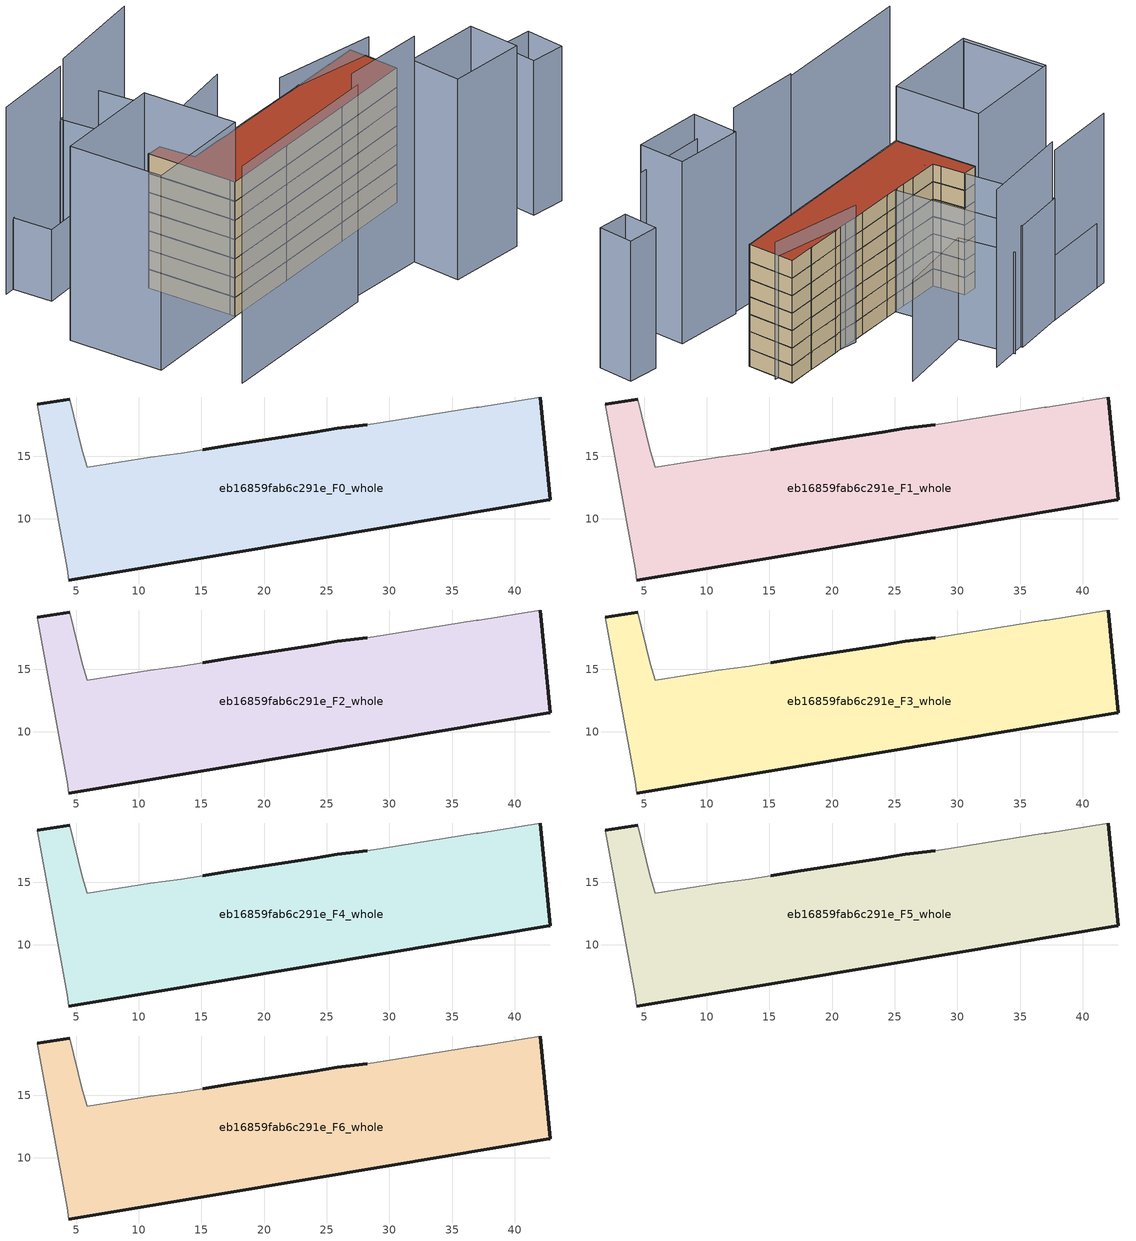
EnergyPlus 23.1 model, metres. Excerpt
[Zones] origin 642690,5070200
eb16859fab6c291e_F0_whole
 floor ground (EU_floor_Construction): 42.83,11.53 42.03,19.73 37.13,18.93 36.93,18.93 30.72,17.93 29.52,17.73 28.22,17.53 25.82,17.24 24.02,16.93 17.52,15.94 15.11,15.54 13.41,15.24 10.91,14.94 5.91,14.14 5.51,15.44 4.51,19.54 1.91,19.14 4.3,6.03 4.4,5.13 16.61,7.13 29.72,9.33 42.73,11.53 z0
 wall outside (EU_wall_Construction): 15.11,15.54 17.52,15.94 24.02,16.93 25.82,17.24 28.22,17.53 / 42.03,19.73 42.83,11.53 42.73,11.53 29.72,9.33 16.61,7.13 4.4,5.13 / 1.91,19.14 4.51,19.54 z0:3
 wall adiabatic (EU_wall_Construction): 4.51,19.54 5.51,15.44 5.91,14.14 10.91,14.94 13.41,15.24 15.11,15.54 / 28.22,17.53 29.52,17.73 30.72,17.93 36.93,18.93 37.13,18.93 42.03,19.73 / 4.4,5.13 4.3,6.03 1.91,19.14 z0:3
eb16859fab6c291e_F1_whole
 floor to eb16859fab6c291e_F0_whole (EU_floor_Construction): 42.83,11.53 42.03,19.73 37.13,18.93 36.93,18.93 30.72,17.93 29.52,17.73 28.22,17.53 25.82,17.24 24.02,16.93 17.51,15.94 15.11,15.54 13.41,15.24 10.91,14.94 5.91,14.14 5.51,15.44 4.51,19.54 1.9,19.14 4.3,6.03 4.4,5.13 16.61,7.13 29.72,9.33 42.73,11.53 z3
 wall outside (EU_wall_Construction): 15.11,15.54 17.52,15.94 24.02,16.93 25.82,17.24 28.22,17.53 / 42.03,19.73 42.83,11.53 42.73,11.53 29.72,9.33 16.61,7.13 4.4,5.13 / 1.91,19.14 4.51,19.54 z3:6
 wall adiabatic (EU_wall_Construction): 4.51,19.54 5.51,15.44 5.91,14.14 10.91,14.94 13.41,15.24 15.11,15.54 / 28.22,17.53 29.52,17.73 30.72,17.93 36.93,18.93 37.13,18.93 42.03,19.73 / 4.4,5.13 4.3,6.03 1.91,19.14 z3:6
eb16859fab6c291e_F2_whole
 floor to eb16859fab6c291e_F1_whole (EU_floor_Construction): 42.83,11.53 42.03,19.73 37.13,18.93 36.93,18.93 30.72,17.93 29.52,17.73 28.22,17.53 25.82,17.24 24.02,16.93 17.51,15.94 15.11,15.54 13.41,15.24 10.91,14.94 5.91,14.14 5.51,15.44 4.51,19.54 1.9,19.14 4.3,6.03 4.4,5.13 16.61,7.13 29.72,9.33 42.73,11.53 z6
 wall outside (EU_wall_Construction): 15.11,15.54 17.52,15.94 24.02,16.93 25.82,17.24 28.22,17.53 / 42.03,19.73 42.83,11.53 42.73,11.53 29.72,9.33 16.61,7.13 4.4,5.13 / 1.91,19.14 4.51,19.54 z6:9
 wall adiabatic (EU_wall_Construction): 4.51,19.54 5.51,15.44 5.91,14.14 10.91,14.94 13.41,15.24 15.11,15.54 / 28.22,17.53 29.52,17.73 30.72,17.93 36.93,18.93 37.13,18.93 42.03,19.73 / 4.4,5.13 4.3,6.03 1.91,19.14 z6:9
eb16859fab6c291e_F3_whole
 floor to eb16859fab6c291e_F2_whole (EU_floor_Construction): 42.83,11.53 42.03,19.73 37.13,18.93 36.93,18.93 30.72,17.93 29.52,17.73 28.22,17.53 25.82,17.24 24.02,16.93 17.51,15.94 15.11,15.54 13.41,15.24 10.91,14.94 5.91,14.14 5.51,15.44 4.51,19.54 1.9,19.14 4.3,6.03 4.4,5.13 16.61,7.13 29.72,9.33 42.73,11.53 z9
 wall outside (EU_wall_Construction): 15.11,15.54 17.52,15.94 24.02,16.93 25.82,17.24 28.22,17.53 / 42.03,19.73 42.83,11.53 42.73,11.53 29.72,9.33 16.61,7.13 4.4,5.13 / 1.91,19.14 4.51,19.54 z9:12
 wall adiabatic (EU_wall_Construction): 4.51,19.54 5.51,15.44 5.91,14.14 10.91,14.94 13.41,15.24 15.11,15.54 / 28.22,17.53 29.52,17.73 30.72,17.93 36.93,18.93 37.13,18.93 42.03,19.73 / 4.4,5.13 4.3,6.03 1.91,19.14 z9:12
eb16859fab6c291e_F4_whole
 floor to eb16859fab6c291e_F3_whole (EU_floor_Construction): 42.83,11.53 42.03,19.73 37.13,18.93 36.93,18.93 30.72,17.93 29.52,17.73 28.22,17.53 25.82,17.24 24.02,16.93 17.51,15.94 15.11,15.54 13.41,15.24 10.91,14.94 5.91,14.14 5.51,15.44 4.51,19.54 1.9,19.14 4.3,6.03 4.4,5.13 16.61,7.13 29.72,9.33 42.73,11.53 z12
 wall outside (EU_wall_Construction): 15.11,15.54 17.52,15.94 24.02,16.93 25.82,17.24 28.22,17.53 / 42.03,19.73 42.83,11.53 42.73,11.53 29.72,9.33 16.61,7.13 4.4,5.13 / 1.91,19.14 4.51,19.54 z12:15
 wall adiabatic (EU_wall_Construction): 4.51,19.54 5.51,15.44 5.91,14.14 10.91,14.94 13.41,15.24 15.11,15.54 / 28.22,17.53 29.52,17.73 30.72,17.93 36.93,18.93 37.13,18.93 42.03,19.73 / 4.4,5.13 4.3,6.03 1.91,19.14 z12:15
eb16859fab6c291e_F5_whole
 floor to eb16859fab6c291e_F4_whole (EU_floor_Construction): 42.83,11.53 42.03,19.73 37.13,18.93 36.93,18.93 30.72,17.93 29.52,17.73 28.22,17.53 25.82,17.24 24.02,16.93 17.51,15.94 15.11,15.54 13.41,15.24 10.91,14.94 5.91,14.14 5.51,15.44 4.51,19.54 1.9,19.14 4.3,6.03 4.4,5.13 16.61,7.13 29.72,9.33 42.73,11.53 z15
 wall outside (EU_wall_Construction): 15.11,15.54 17.52,15.94 24.02,16.93 25.82,17.24 28.22,17.53 / 42.03,19.73 42.83,11.53 42.73,11.53 29.72,9.33 16.61,7.13 4.4,5.13 / 1.91,19.14 4.51,19.54 z15:18
 wall adiabatic (EU_wall_Construction): 4.51,19.54 5.51,15.44 5.91,14.14 10.91,14.94 13.41,15.24 15.11,15.54 / 28.22,17.53 29.52,17.73 30.72,17.93 36.93,18.93 37.13,18.93 42.03,19.73 / 4.4,5.13 4.3,6.03 1.91,19.14 z15:18
eb16859fab6c291e_F6_whole
 floor to eb16859fab6c291e_F5_whole (EU_floor_Construction): 42.83,11.53 42.03,19.73 37.13,18.93 36.93,18.93 30.72,17.93 29.52,17.73 28.22,17.53 25.82,17.24 24.02,16.93 17.51,15.94 15.11,15.54 13.41,15.24 10.91,14.94 5.91,14.14 5.51,15.44 4.51,19.54 1.9,19.14 4.3,6.03 4.4,5.13 16.61,7.13 29.72,9.33 42.73,11.53 z18
 wall outside (EU_wall_Construction): 15.11,15.54 17.52,15.94 24.02,16.93 25.82,17.24 28.22,17.53 / 42.03,19.73 42.83,11.53 42.73,11.53 29.72,9.33 16.61,7.13 4.4,5.13 / 1.91,19.14 4.51,19.54 z18:21
 wall adiabatic (EU_wall_Construction): 4.51,19.54 5.51,15.44 5.91,14.14 10.91,14.94 13.41,15.24 15.11,15.54 / 28.22,17.53 29.52,17.73 30.72,17.93 36.93,18.93 37.13,18.93 42.03,19.73 / 4.4,5.13 4.3,6.03 1.91,19.14 z18:21
 roof outside (EU_roof_Construction): 42.03,19.73 42.83,11.53 42.73,11.53 29.72,9.33 16.61,7.13 4.4,5.13 4.3,6.03 1.91,19.14 4.51,19.54 5.51,15.44 5.91,14.14 10.91,14.94 13.41,15.24 15.11,15.54 17.52,15.94 24.02,16.93 25.82,17.24 28.22,17.53 29.52,17.73 30.72,17.93 36.93,18.93 37.13,18.93 z21
shading: 33.12,-8.69 46.53,-7.54 z0:27.4; 19.02,-2.87 32.52,-1.68 z0:35.2; -8.2,-8.45 19.11,-3.88 z0:33.8; 44.83,-0.48 45.33,-8.69 / 45.33,-8.69 32.99,-9.44 / 32.99,-9.44 32.49,-1.23 / 32.49,-1.23 44.83,-0.48 z0:31.3; 58.57,1.99 58.74,-4.23 / 58.74,-4.23 53.13,-4.39 / 53.13,-4.39 52.96,1.84 / 52.96,1.84 58.57,1.99 z0:24.1; -13.28,1.97 -15.91,16.67 / -15.91,16.67 1.83,19.85 / 1.83,19.85 4.46,5.14 / 4.46,5.14 -13.28,1.97 z0:30.3; -0.06,19.39 -1.9,27.75 / -1.9,27.75 2.47,28.71 / 2.47,28.71 4.31,20.34 / 4.31,20.34 -0.06,19.39 z0:14; 6.07,13.22 0.61,34.55 / 0.61,34.55 9.94,36.95 / 9.94,36.95 15.41,15.61 / 15.41,15.61 6.07,13.22 z0:20.9; 2.21,28.55 -9.8,26.15 / -9.8,26.15 -11.02,32.23 / -11.02,32.23 0.99,34.63 / 0.99,34.63 2.21,28.55 z0:11.1; 42.97,17.08 26.35,17.89 z0:23.6; 29.05,32.41 14.9,28.24 / 14.9,28.24 12.18,37.48 z0:17.4; -15.91,16.65 -13.31,2.13 z0:29.8; 0.61,34.55 -12.77,31.88 z0:29.2; 17.11,38.41 0.73,34.1 z0:30.5
[Building]
EU S2 Campaign: North Axis=0; Terrain=City; Solar Distribution=FullExterior
[Site:Location]
Lyon-Bron: Latitude=45.75; Longitude=5; Time Zone=1; Elevation=198
[SizingPeriod:WeatherFileDays]
AnnualSizingPeriod: Begin Month=1; Begin Day of Month=1; End Month=12; End Day of Month=31; Day of Week for Start Day=Monday; Use Weather File Daylight Saving Period=No; Use Weather File Rain and Snow Indicators=No
[MATERIAL]
EU_InternalMass_Material: Roughness=MediumRough; Thickness=0.1; Conductivity=1; Density=1800; Specific Heat=900; Thermal Absorptance=0.9; Solar Absorptance=0.7; Visible Absorptance=0.7
[MATERIAL:NOMASS] Roughness=MediumRough; Thermal Absorptance=0.9; Solar Absorptance=0.7; Visible Absorptance=0.7
Name | Thermal Resistance
EU_wall_NoMass | 0.776494
EU_roof_NoMass | 0.486893
EU_floor_NoMass | 0.421597
[CONSTRUCTION]
EU_wall_Construction: EU_wall_NoMass
EU_roof_Construction: EU_roof_NoMass
EU_floor_Construction: EU_floor_NoMass
EU_InternalMass_Construction: EU_InternalMass_Material
[ZONE] Type=1; Multiplier=1; Ceiling Height=autocalculate; Volume=1041.41; Floor Area=autocalculate; Part of Total Floor Area=Yes
eb16859fab6c291e_F0_whole; eb16859fab6c291e_F1_whole; eb16859fab6c291e_F2_whole; eb16859fab6c291e_F3_whole; eb16859fab6c291e_F4_whole; eb16859fab6c291e_F5_whole; eb16859fab6c291e_F6_whole
[INTERNALMASS] Construction=EU_InternalMass_Construction; Surface Area=347.134
Name | Zone or ZoneList
eb16859fab6c291e_F0_whole_EU_InternalMass | eb16859fab6c291e_F0_whole
eb16859fab6c291e_F1_whole_EU_InternalMass | eb16859fab6c291e_F1_whole
eb16859fab6c291e_F2_whole_EU_InternalMass | eb16859fab6c291e_F2_whole
eb16859fab6c291e_F3_whole_EU_InternalMass | eb16859fab6c291e_F3_whole
eb16859fab6c291e_F4_whole_EU_InternalMass | eb16859fab6c291e_F4_whole
eb16859fab6c291e_F5_whole_EU_InternalMass | eb16859fab6c291e_F5_whole
eb16859fab6c291e_F6_whole_EU_InternalMass | eb16859fab6c291e_F6_whole
[OTHEREQUIPMENT] Fuel Type=Electricity; Design Level Calculation Method=Watts/Area; Power per Zone Floor Area=1; Fraction Latent=0; Fraction Radiant=0; Fraction Lost=0; Carbon Dioxide Generation Rate=0; EndUse Subcategory=EU_Step8_InternalGains
Name | Zone or ZoneList or Space or SpaceList | Schedule
EU_Step8_InternalGain_eb16859fab6c291e_F0_whole_f000 | eb16859fab6c291e_F0_whole | EU_Step8_GainSchedule_eb16859fab6c291e_F0_whole_f000
EU_Step8_InternalGain_eb16859fab6c291e_F1_whole_f000 | eb16859fab6c291e_F1_whole | EU_Step8_GainSchedule_eb16859fab6c291e_F1_whole_f000
EU_Step8_InternalGain_eb16859fab6c291e_F2_whole_f000 | eb16859fab6c291e_F2_whole | EU_Step8_GainSchedule_eb16859fab6c291e_F2_whole_f000
EU_Step8_InternalGain_eb16859fab6c291e_F3_whole_f000 | eb16859fab6c291e_F3_whole | EU_Step8_GainSchedule_eb16859fab6c291e_F3_whole_f000
EU_Step8_InternalGain_eb16859fab6c291e_F4_whole_f000 | eb16859fab6c291e_F4_whole | EU_Step8_GainSchedule_eb16859fab6c291e_F4_whole_f000
EU_Step8_InternalGain_eb16859fab6c291e_F5_whole_f000 | eb16859fab6c291e_F5_whole | EU_Step8_GainSchedule_eb16859fab6c291e_F5_whole_f000
EU_Step8_InternalGain_eb16859fab6c291e_F6_whole_f000 | eb16859fab6c291e_F6_whole | EU_Step8_GainSchedule_eb16859fab6c291e_F6_whole_f000
[ZONEVENTILATION:DESIGNFLOWRATE] Schedule=EU_AlwaysOn; Design Flow Rate Calculation Method=AirChanges/Hour; Air Changes per Hour=0.693814; Ventilation Type=Natural; Fan Pressure Rise=0; Fan Total Efficiency=1; Constant Term Coefficient=1; Temperature Term Coefficient=0; Velocity Term Coefficient=0; Velocity Squared Term Coefficient=0; Minimum Indoor Temperature=-100; Maximum Indoor Temperature=100; Delta Temperature=-100; Minimum Outdoor Temperature=-100; Maximum Outdoor Temperature=100; Maximum Wind Speed=40
Name | Zone or ZoneList or Space or SpaceList
EU_ConstantAir_eb16859fab6c291e_F0_whole | eb16859fab6c291e_F0_whole
EU_ConstantAir_eb16859fab6c291e_F1_whole | eb16859fab6c291e_F1_whole
EU_ConstantAir_eb16859fab6c291e_F2_whole | eb16859fab6c291e_F2_whole
EU_ConstantAir_eb16859fab6c291e_F3_whole | eb16859fab6c291e_F3_whole
EU_ConstantAir_eb16859fab6c291e_F4_whole | eb16859fab6c291e_F4_whole
EU_ConstantAir_eb16859fab6c291e_F5_whole | eb16859fab6c291e_F5_whole
EU_ConstantAir_eb16859fab6c291e_F6_whole | eb16859fab6c291e_F6_whole
[HVACTEMPLATE:THERMOSTAT] Constant Heating Setpoint=20; Constant Cooling Setpoint=50
EU_HeatOnly_eb16859fab6c291e_F0_whole; EU_HeatOnly_eb16859fab6c291e_F1_whole; EU_HeatOnly_eb16859fab6c291e_F2_whole; EU_HeatOnly_eb16859fab6c291e_F3_whole; EU_HeatOnly_eb16859fab6c291e_F4_whole; EU_HeatOnly_eb16859fab6c291e_F5_whole; EU_HeatOnly_eb16859fab6c291e_F6_whole
[HVACTEMPLATE:ZONE:IDEALLOADSAIRSYSTEM] System Availability Schedule=EU_AlwaysOn; Maximum Heating Supply Air Temperature=50; Minimum Cooling Supply Air Temperature=13; Maximum Heating Supply Air Humidity Ratio=0.0156; Minimum Cooling Supply Air Humidity Ratio=0.0077; Heating Limit=NoLimit; Cooling Limit=NoLimit; Heating Availability Schedule=EU_AlwaysOn; Cooling Availability Schedule=EU_CoolingOff; Dehumidification Control Type=ConstantSensibleHeatRatio; Cooling Sensible Heat Ratio=0.7; Dehumidification Setpoint=60; Humidification Control Type=None; Humidification Setpoint=30; Outdoor Air Method=None; Outdoor Air Flow Rate per Person=0.00944; Outdoor Air Flow Rate per Zone Floor Area=0; Outdoor Air Flow Rate per Zone=0; Demand Controlled Ventilation Type=None; Outdoor Air Economizer Type=NoEconomizer; Heat Recovery Type=None; Sensible Heat Recovery Effectiveness=0.7; Latent Heat Recovery Effectiveness=0.65
Name | Template Thermostat
eb16859fab6c291e_F0_whole | EU_HeatOnly_eb16859fab6c291e_F0_whole
eb16859fab6c291e_F1_whole | EU_HeatOnly_eb16859fab6c291e_F1_whole
eb16859fab6c291e_F2_whole | EU_HeatOnly_eb16859fab6c291e_F2_whole
eb16859fab6c291e_F3_whole | EU_HeatOnly_eb16859fab6c291e_F3_whole
eb16859fab6c291e_F4_whole | EU_HeatOnly_eb16859fab6c291e_F4_whole
eb16859fab6c291e_F5_whole | EU_HeatOnly_eb16859fab6c291e_F5_whole
eb16859fab6c291e_F6_whole | EU_HeatOnly_eb16859fab6c291e_F6_whole
[SIZING:ZONE] Zone Cooling Design Supply Air Temperature Input Method=SupplyAirTemperature; Zone Cooling Design Supply Air Temperature=13; Zone Heating Design Supply Air Temperature Input Method=SupplyAirTemperature; Zone Heating Design Supply Air Temperature=50; Zone Cooling Design Supply Air Humidity Ratio=0.008; Zone Heating Design Supply Air Humidity Ratio=0.008; Cooling Design Air Flow Method=DesignDay; Cooling Design Air Flow Rate=0; Cooling Minimum Air Flow per Zone Floor Area=0.000762; Cooling Minimum Air Flow=0; Cooling Minimum Air Flow Fraction=0.2; Heating Design Air Flow Method=DesignDay; Heating Design Air Flow Rate=0; Heating Maximum Air Flow per Zone Floor Area=0.002032; Heating Maximum Air Flow=0.141576; Heating Maximum Air Flow Fraction=0.3; Account for Dedicated Outdoor Air System=No; Dedicated Outdoor Air System Control Strategy=NeutralSupplyAir; Dedicated Outdoor Air Low Setpoint Temperature for Design=autosize; Dedicated Outdoor Air High Setpoint Temperature for Design=autosize; Zone Load Sizing Method=Sensible Load Only No Latent Load; Zone Latent Cooling Design Supply Air Humidity Ratio Input Method=HumidityRatioDifference; Zone Cooling Design Supply Air Humidity Ratio Difference=0.005; Zone Latent Heating Design Supply Air Humidity Ratio Input Method=HumidityRatioDifference; Zone Humidification Design Supply Air Humidity Ratio Difference=0.005
eb16859fab6c291e_F0_whole; eb16859fab6c291e_F1_whole; eb16859fab6c291e_F2_whole; eb16859fab6c291e_F3_whole; eb16859fab6c291e_F4_whole; eb16859fab6c291e_F5_whole; eb16859fab6c291e_F6_whole
[SCHEDULE:CONSTANT]
Name | Hourly Value
EU_AlwaysOn | 1
EU_CoolingOff | 0
[SCHEDULE:FILE] Column Number=1; Rows to Skip at Top=0; Number of Hours of Data=8760; Column Separator=Comma; Interpolate to Timestep=No; Minutes per Item=60; Adjust Schedule for Daylight Savings=Yes
Name | File
EU_Step8_GainSchedule_eb16859fab6c291e_F0_whole_f000 | ../../schedules/eb16859fab6c291e/eb16859fab6c291e_F0_whole_f000_gain.csv
EU_Step8_GainSchedule_eb16859fab6c291e_F1_whole_f000 | ../../schedules/eb16859fab6c291e/eb16859fab6c291e_F1_whole_f000_gain.csv
EU_Step8_GainSchedule_eb16859fab6c291e_F2_whole_f000 | ../../schedules/eb16859fab6c291e/eb16859fab6c291e_F2_whole_f000_gain.csv
EU_Step8_GainSchedule_eb16859fab6c291e_F3_whole_f000 | ../../schedules/eb16859fab6c291e/eb16859fab6c291e_F3_whole_f000_gain.csv
EU_Step8_GainSchedule_eb16859fab6c291e_F4_whole_f000 | ../../schedules/eb16859fab6c291e/eb16859fab6c291e_F4_whole_f000_gain.csv
EU_Step8_GainSchedule_eb16859fab6c291e_F5_whole_f000 | ../../schedules/eb16859fab6c291e/eb16859fab6c291e_F5_whole_f000_gain.csv
EU_Step8_GainSchedule_eb16859fab6c291e_F6_whole_f000 | ../../schedules/eb16859fab6c291e/eb16859fab6c291e_F6_whole_f000_gain.csv
